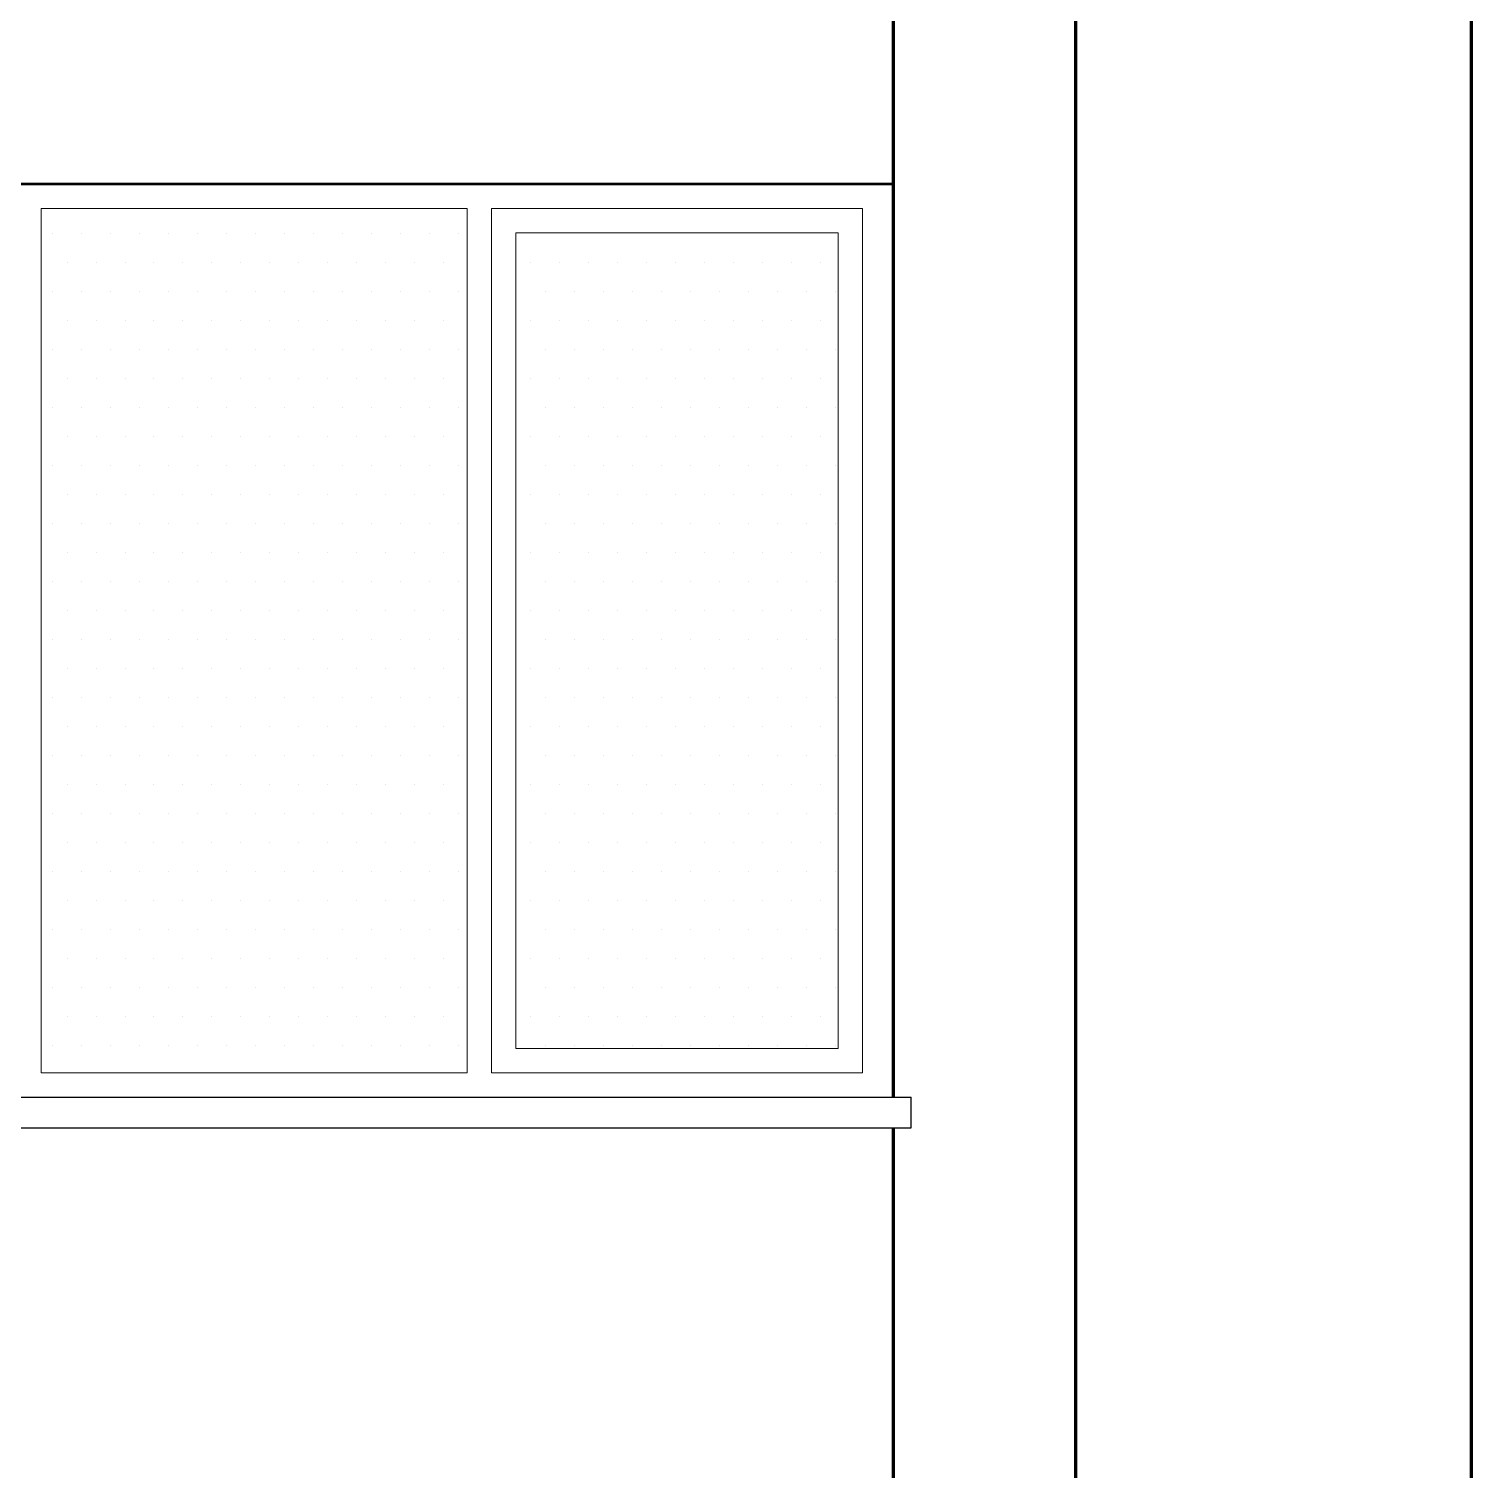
# Model space of a CAD drawing. Header units: millimetres. Extents: x 2016.56 to 2021.8, y 13721.83 to 13722.48.
# Drawn here: x 2020.6372 to 2020.6846, y 13722.04869 to 13722.09604 of the extents above; entities that cross this region are included whole.
import ezdxf

# ---------------------------------------------------------------- set-up
doc = ezdxf.new("R2010")
doc.units = ezdxf.units.MM
doc.layers.get('0').update_dxf_attribs({"lineweight": 20})
for name, color, linetype, lineweight in [('0.3', 150, 'Continuous', 30), ('0.5', 200, 'Continuous', 50), ('1.00', 232, 'Continuous', 100), ('1.2', 120, 'Continuous', 120), ('DUVAR', 4, 'Continuous', 40)]:
    doc.layers.add(name, color=color, linetype=linetype, lineweight=lineweight)

msp = doc.modelspace()

# ---------------------------------------------------------------- linework, layer by layer
for p, q in [((2020.637602, 13722.090138), (2020.637602, 13722.061738)), ((2020.651602, 13722.090138), (2020.637602, 13722.090138)), ((2020.651602, 13722.090138), (2020.651602, 13722.061738)), ((2020.664602, 13722.090138), (2020.652402, 13722.090138)), ((2020.652402, 13722.090138), (2020.652402, 13722.061738)), ((2020.664602, 13722.090138), (2020.664602, 13722.061738)), ((2020.653202, 13722.089338), (2020.663802, 13722.089338)), ((2020.653202, 13722.062538), (2020.653202, 13722.089338)), ((2020.663802, 13722.089338), (2020.663802, 13722.062538)), ((2020.663802, 13722.062538), (2020.653202, 13722.062538)), ((2020.637602, 13722.061738), (2020.651602, 13722.061738)), ((2020.652402, 13722.061738), (2020.664602, 13722.061738))]:
    msp.add_line(p, q)
at = {"layer": '0.3'}
for p, q in [((2020.623002, 13722.060938), (2020.666202, 13722.060938)), ((2020.666202, 13722.059938), (2020.666202, 13722.060938)), ((2020.623002, 13722.059938), (2020.666202, 13722.059938))]:
    msp.add_line(p, q, dxfattribs=at)
at = {"layer": '0.5'}
msp.add_line((2020.665602, 13722.090938), (2020.623602, 13722.090938), dxfattribs=at)
at = {"layer": '1.00'}
for p, q in [((2020.684602, 13722.397538), (2020.684602, 13721.978538)), ((2020.665602, 13722.104338), (2020.665602, 13722.060938)), ((2020.665602, 13722.059938), (2020.665602, 13722.044938))]:
    msp.add_line(p, q, dxfattribs=at)
at = {"layer": '1.2'}
msp.add_line((2020.671602, 13722.104338), (2020.671602, 13722.044938), dxfattribs=at)
at = {"layer": 'DUVAR'}
for p, q in [((2020.637981, 13722.089322), (2020.637981, 13722.089322)), ((2020.638933, 13722.089322), (2020.638933, 13722.089322)), ((2020.639886, 13722.089322), (2020.639886, 13722.089322)), ((2020.640838, 13722.089322), (2020.640838, 13722.089322)), ((2020.641791, 13722.089322), (2020.641791, 13722.089322)), ((2020.642743, 13722.089322), (2020.642743, 13722.089322)), ((2020.643696, 13722.089322), (2020.643696, 13722.089322)), ((2020.644648, 13722.089322), (2020.644648, 13722.089322)), ((2020.645601, 13722.089322), (2020.645601, 13722.089322)), ((2020.646553, 13722.089322), (2020.646553, 13722.089322)), ((2020.647506, 13722.089322), (2020.647506, 13722.089322)), ((2020.648458, 13722.089322), (2020.648458, 13722.089322)), ((2020.649411, 13722.089322), (2020.649411, 13722.089322)), ((2020.650363, 13722.089322), (2020.650363, 13722.089322)), ((2020.651316, 13722.089322), (2020.651316, 13722.089322)), ((2020.653221, 13722.089322), (2020.653221, 13722.089322)), ((2020.654173, 13722.089322), (2020.654173, 13722.089322)), ((2020.655126, 13722.089322), (2020.655126, 13722.089322)), ((2020.656078, 13722.089322), (2020.656078, 13722.089322)), ((2020.657031, 13722.089322), (2020.657031, 13722.089322)), ((2020.657983, 13722.089322), (2020.657983, 13722.089322)), ((2020.658936, 13722.089322), (2020.658936, 13722.089322)), ((2020.659888, 13722.089322), (2020.659888, 13722.089322)), ((2020.660841, 13722.089322), (2020.660841, 13722.089322)), ((2020.661793, 13722.089322), (2020.661793, 13722.089322)), ((2020.662746, 13722.089322), (2020.662746, 13722.089322)), ((2020.663698, 13722.089322), (2020.663698, 13722.089322)), ((2020.638457, 13722.088369), (2020.638457, 13722.088369)), ((2020.639409, 13722.088369), (2020.639409, 13722.088369)), ((2020.640362, 13722.088369), (2020.640362, 13722.088369)), ((2020.641314, 13722.088369), (2020.641314, 13722.088369)), ((2020.642267, 13722.088369), (2020.642267, 13722.088369)), ((2020.643219, 13722.088369), (2020.643219, 13722.088369)), ((2020.644172, 13722.088369), (2020.644172, 13722.088369)), ((2020.645124, 13722.088369), (2020.645124, 13722.088369)), ((2020.646077, 13722.088369), (2020.646077, 13722.088369)), ((2020.647029, 13722.088369), (2020.647029, 13722.088369)), ((2020.647982, 13722.088369), (2020.647982, 13722.088369)), ((2020.648934, 13722.088369), (2020.648934, 13722.088369)), ((2020.649887, 13722.088369), (2020.649887, 13722.088369)), ((2020.650839, 13722.088369), (2020.650839, 13722.088369)), ((2020.653697, 13722.088369), (2020.653697, 13722.088369)), ((2020.654649, 13722.088369), (2020.654649, 13722.088369)), ((2020.655602, 13722.088369), (2020.655602, 13722.088369)), ((2020.656554, 13722.088369), (2020.656554, 13722.088369)), ((2020.657507, 13722.088369), (2020.657507, 13722.088369)), ((2020.658459, 13722.088369), (2020.658459, 13722.088369)), ((2020.659412, 13722.088369), (2020.659412, 13722.088369)), ((2020.660364, 13722.088369), (2020.660364, 13722.088369)), ((2020.661317, 13722.088369), (2020.661317, 13722.088369)), ((2020.662269, 13722.088369), (2020.662269, 13722.088369)), ((2020.663222, 13722.088369), (2020.663222, 13722.088369)), ((2020.637981, 13722.087417), (2020.637981, 13722.087417)), ((2020.638933, 13722.087417), (2020.638933, 13722.087417)), ((2020.639886, 13722.087417), (2020.639886, 13722.087417)), ((2020.640838, 13722.087417), (2020.640838, 13722.087417)), ((2020.641791, 13722.087417), (2020.641791, 13722.087417)), ((2020.642743, 13722.087417), (2020.642743, 13722.087417)), ((2020.643696, 13722.087417), (2020.643696, 13722.087417)), ((2020.644648, 13722.087417), (2020.644648, 13722.087417)), ((2020.645601, 13722.087417), (2020.645601, 13722.087417)), ((2020.646553, 13722.087417), (2020.646553, 13722.087417)), ((2020.647506, 13722.087417), (2020.647506, 13722.087417)), ((2020.648458, 13722.087417), (2020.648458, 13722.087417)), ((2020.649411, 13722.087417), (2020.649411, 13722.087417)), ((2020.650363, 13722.087417), (2020.650363, 13722.087417)), ((2020.651316, 13722.087417), (2020.651316, 13722.087417)), ((2020.653221, 13722.087417), (2020.653221, 13722.087417)), ((2020.654173, 13722.087417), (2020.654173, 13722.087417)), ((2020.655126, 13722.087417), (2020.655126, 13722.087417)), ((2020.656078, 13722.087417), (2020.656078, 13722.087417)), ((2020.657031, 13722.087417), (2020.657031, 13722.087417)), ((2020.657983, 13722.087417), (2020.657983, 13722.087417)), ((2020.658936, 13722.087417), (2020.658936, 13722.087417)), ((2020.659888, 13722.087417), (2020.659888, 13722.087417)), ((2020.660841, 13722.087417), (2020.660841, 13722.087417)), ((2020.661793, 13722.087417), (2020.661793, 13722.087417)), ((2020.662746, 13722.087417), (2020.662746, 13722.087417)), ((2020.663698, 13722.087417), (2020.663698, 13722.087417)), ((2020.638457, 13722.086464), (2020.638457, 13722.086464)), ((2020.639409, 13722.086464), (2020.639409, 13722.086464)), ((2020.640362, 13722.086464), (2020.640362, 13722.086464)), ((2020.641314, 13722.086464), (2020.641314, 13722.086464)), ((2020.642267, 13722.086464), (2020.642267, 13722.086464)), ((2020.643219, 13722.086464), (2020.643219, 13722.086464)), ((2020.644172, 13722.086464), (2020.644172, 13722.086464)), ((2020.645124, 13722.086464), (2020.645124, 13722.086464)), ((2020.646077, 13722.086464), (2020.646077, 13722.086464)), ((2020.647029, 13722.086464), (2020.647029, 13722.086464)), ((2020.647982, 13722.086464), (2020.647982, 13722.086464)), ((2020.648934, 13722.086464), (2020.648934, 13722.086464)), ((2020.649887, 13722.086464), (2020.649887, 13722.086464)), ((2020.650839, 13722.086464), (2020.650839, 13722.086464)), ((2020.653697, 13722.086464), (2020.653697, 13722.086464)), ((2020.654649, 13722.086464), (2020.654649, 13722.086464)), ((2020.655602, 13722.086464), (2020.655602, 13722.086464)), ((2020.656554, 13722.086464), (2020.656554, 13722.086464)), ((2020.657507, 13722.086464), (2020.657507, 13722.086464)), ((2020.658459, 13722.086464), (2020.658459, 13722.086464)), ((2020.659412, 13722.086464), (2020.659412, 13722.086464)), ((2020.660364, 13722.086464), (2020.660364, 13722.086464)), ((2020.661317, 13722.086464), (2020.661317, 13722.086464)), ((2020.662269, 13722.086464), (2020.662269, 13722.086464)), ((2020.663222, 13722.086464), (2020.663222, 13722.086464)), ((2020.637981, 13722.085512), (2020.637981, 13722.085512)), ((2020.638933, 13722.085512), (2020.638933, 13722.085512)), ((2020.639886, 13722.085512), (2020.639886, 13722.085512)), ((2020.640838, 13722.085512), (2020.640838, 13722.085512)), ((2020.641791, 13722.085512), (2020.641791, 13722.085512)), ((2020.642743, 13722.085512), (2020.642743, 13722.085512)), ((2020.643696, 13722.085512), (2020.643696, 13722.085512)), ((2020.644648, 13722.085512), (2020.644648, 13722.085512)), ((2020.645601, 13722.085512), (2020.645601, 13722.085512)), ((2020.646553, 13722.085512), (2020.646553, 13722.085512)), ((2020.647506, 13722.085512), (2020.647506, 13722.085512)), ((2020.648458, 13722.085512), (2020.648458, 13722.085512)), ((2020.649411, 13722.085512), (2020.649411, 13722.085512)), ((2020.650363, 13722.085512), (2020.650363, 13722.085512)), ((2020.651316, 13722.085512), (2020.651316, 13722.085512)), ((2020.653221, 13722.085512), (2020.653221, 13722.085512)), ((2020.654173, 13722.085512), (2020.654173, 13722.085512)), ((2020.655126, 13722.085512), (2020.655126, 13722.085512)), ((2020.656078, 13722.085512), (2020.656078, 13722.085512)), ((2020.657031, 13722.085512), (2020.657031, 13722.085512)), ((2020.657983, 13722.085512), (2020.657983, 13722.085512)), ((2020.658936, 13722.085512), (2020.658936, 13722.085512)), ((2020.659888, 13722.085512), (2020.659888, 13722.085512)), ((2020.660841, 13722.085512), (2020.660841, 13722.085512)), ((2020.661793, 13722.085512), (2020.661793, 13722.085512)), ((2020.662746, 13722.085512), (2020.662746, 13722.085512)), ((2020.663698, 13722.085512), (2020.663698, 13722.085512)), ((2020.638457, 13722.084559), (2020.638457, 13722.084559)), ((2020.639409, 13722.084559), (2020.639409, 13722.084559)), ((2020.640362, 13722.084559), (2020.640362, 13722.084559)), ((2020.641314, 13722.084559), (2020.641314, 13722.084559)), ((2020.642267, 13722.084559), (2020.642267, 13722.084559)), ((2020.643219, 13722.084559), (2020.643219, 13722.084559)), ((2020.644172, 13722.084559), (2020.644172, 13722.084559)), ((2020.645124, 13722.084559), (2020.645124, 13722.084559)), ((2020.646077, 13722.084559), (2020.646077, 13722.084559)), ((2020.647029, 13722.084559), (2020.647029, 13722.084559)), ((2020.647982, 13722.084559), (2020.647982, 13722.084559)), ((2020.648934, 13722.084559), (2020.648934, 13722.084559)), ((2020.649887, 13722.084559), (2020.649887, 13722.084559)), ((2020.650839, 13722.084559), (2020.650839, 13722.084559)), ((2020.653697, 13722.084559), (2020.653697, 13722.084559)), ((2020.654649, 13722.084559), (2020.654649, 13722.084559)), ((2020.655602, 13722.084559), (2020.655602, 13722.084559)), ((2020.656554, 13722.084559), (2020.656554, 13722.084559)), ((2020.657507, 13722.084559), (2020.657507, 13722.084559)), ((2020.658459, 13722.084559), (2020.658459, 13722.084559)), ((2020.659412, 13722.084559), (2020.659412, 13722.084559)), ((2020.660364, 13722.084559), (2020.660364, 13722.084559)), ((2020.661317, 13722.084559), (2020.661317, 13722.084559)), ((2020.662269, 13722.084559), (2020.662269, 13722.084559)), ((2020.663222, 13722.084559), (2020.663222, 13722.084559)), ((2020.637981, 13722.083607), (2020.637981, 13722.083607)), ((2020.638933, 13722.083607), (2020.638933, 13722.083607)), ((2020.639886, 13722.083607), (2020.639886, 13722.083607)), ((2020.640838, 13722.083607), (2020.640838, 13722.083607)), ((2020.641791, 13722.083607), (2020.641791, 13722.083607)), ((2020.642743, 13722.083607), (2020.642743, 13722.083607)), ((2020.643696, 13722.083607), (2020.643696, 13722.083607)), ((2020.644648, 13722.083607), (2020.644648, 13722.083607)), ((2020.645601, 13722.083607), (2020.645601, 13722.083607)), ((2020.646553, 13722.083607), (2020.646553, 13722.083607)), ((2020.647506, 13722.083607), (2020.647506, 13722.083607)), ((2020.648458, 13722.083607), (2020.648458, 13722.083607)), ((2020.649411, 13722.083607), (2020.649411, 13722.083607)), ((2020.650363, 13722.083607), (2020.650363, 13722.083607)), ((2020.651316, 13722.083607), (2020.651316, 13722.083607)), ((2020.653221, 13722.083607), (2020.653221, 13722.083607)), ((2020.654173, 13722.083607), (2020.654173, 13722.083607)), ((2020.655126, 13722.083607), (2020.655126, 13722.083607)), ((2020.656078, 13722.083607), (2020.656078, 13722.083607)), ((2020.657031, 13722.083607), (2020.657031, 13722.083607)), ((2020.657983, 13722.083607), (2020.657983, 13722.083607)), ((2020.658936, 13722.083607), (2020.658936, 13722.083607)), ((2020.659888, 13722.083607), (2020.659888, 13722.083607)), ((2020.660841, 13722.083607), (2020.660841, 13722.083607)), ((2020.661793, 13722.083607), (2020.661793, 13722.083607)), ((2020.662746, 13722.083607), (2020.662746, 13722.083607)), ((2020.663698, 13722.083607), (2020.663698, 13722.083607)), ((2020.638457, 13722.082654), (2020.638457, 13722.082654)), ((2020.639409, 13722.082654), (2020.639409, 13722.082654)), ((2020.640362, 13722.082654), (2020.640362, 13722.082654)), ((2020.641314, 13722.082654), (2020.641314, 13722.082654)), ((2020.642267, 13722.082654), (2020.642267, 13722.082654)), ((2020.643219, 13722.082654), (2020.643219, 13722.082654)), ((2020.644172, 13722.082654), (2020.644172, 13722.082654)), ((2020.645124, 13722.082654), (2020.645124, 13722.082654)), ((2020.646077, 13722.082654), (2020.646077, 13722.082654)), ((2020.647029, 13722.082654), (2020.647029, 13722.082654)), ((2020.647982, 13722.082654), (2020.647982, 13722.082654)), ((2020.648934, 13722.082654), (2020.648934, 13722.082654)), ((2020.649887, 13722.082654), (2020.649887, 13722.082654)), ((2020.650839, 13722.082654), (2020.650839, 13722.082654)), ((2020.653697, 13722.082654), (2020.653697, 13722.082654)), ((2020.654649, 13722.082654), (2020.654649, 13722.082654)), ((2020.655602, 13722.082654), (2020.655602, 13722.082654)), ((2020.656554, 13722.082654), (2020.656554, 13722.082654)), ((2020.657507, 13722.082654), (2020.657507, 13722.082654)), ((2020.658459, 13722.082654), (2020.658459, 13722.082654)), ((2020.659412, 13722.082654), (2020.659412, 13722.082654)), ((2020.660364, 13722.082654), (2020.660364, 13722.082654)), ((2020.661317, 13722.082654), (2020.661317, 13722.082654)), ((2020.662269, 13722.082654), (2020.662269, 13722.082654)), ((2020.663222, 13722.082654), (2020.663222, 13722.082654)), ((2020.637981, 13722.081702), (2020.637981, 13722.081702)), ((2020.638933, 13722.081702), (2020.638933, 13722.081702)), ((2020.639886, 13722.081702), (2020.639886, 13722.081702)), ((2020.640838, 13722.081702), (2020.640838, 13722.081702)), ((2020.641791, 13722.081702), (2020.641791, 13722.081702)), ((2020.642743, 13722.081702), (2020.642743, 13722.081702)), ((2020.643696, 13722.081702), (2020.643696, 13722.081702)), ((2020.644648, 13722.081702), (2020.644648, 13722.081702)), ((2020.645601, 13722.081702), (2020.645601, 13722.081702)), ((2020.646553, 13722.081702), (2020.646553, 13722.081702)), ((2020.647506, 13722.081702), (2020.647506, 13722.081702)), ((2020.648458, 13722.081702), (2020.648458, 13722.081702)), ((2020.649411, 13722.081702), (2020.649411, 13722.081702)), ((2020.650363, 13722.081702), (2020.650363, 13722.081702)), ((2020.651316, 13722.081702), (2020.651316, 13722.081702)), ((2020.653221, 13722.081702), (2020.653221, 13722.081702)), ((2020.654173, 13722.081702), (2020.654173, 13722.081702)), ((2020.655126, 13722.081702), (2020.655126, 13722.081702)), ((2020.656078, 13722.081702), (2020.656078, 13722.081702)), ((2020.657031, 13722.081702), (2020.657031, 13722.081702)), ((2020.657983, 13722.081702), (2020.657983, 13722.081702)), ((2020.658936, 13722.081702), (2020.658936, 13722.081702)), ((2020.659888, 13722.081702), (2020.659888, 13722.081702)), ((2020.660841, 13722.081702), (2020.660841, 13722.081702)), ((2020.661793, 13722.081702), (2020.661793, 13722.081702)), ((2020.662746, 13722.081702), (2020.662746, 13722.081702)), ((2020.663698, 13722.081702), (2020.663698, 13722.081702)), ((2020.638457, 13722.080749), (2020.638457, 13722.080749)), ((2020.639409, 13722.080749), (2020.639409, 13722.080749)), ((2020.640362, 13722.080749), (2020.640362, 13722.080749)), ((2020.641314, 13722.080749), (2020.641314, 13722.080749)), ((2020.642267, 13722.080749), (2020.642267, 13722.080749)), ((2020.643219, 13722.080749), (2020.643219, 13722.080749)), ((2020.644172, 13722.080749), (2020.644172, 13722.080749)), ((2020.645124, 13722.080749), (2020.645124, 13722.080749)), ((2020.646077, 13722.080749), (2020.646077, 13722.080749)), ((2020.647029, 13722.080749), (2020.647029, 13722.080749)), ((2020.647982, 13722.080749), (2020.647982, 13722.080749)), ((2020.648934, 13722.080749), (2020.648934, 13722.080749)), ((2020.649887, 13722.080749), (2020.649887, 13722.080749)), ((2020.650839, 13722.080749), (2020.650839, 13722.080749)), ((2020.653697, 13722.080749), (2020.653697, 13722.080749)), ((2020.654649, 13722.080749), (2020.654649, 13722.080749)), ((2020.655602, 13722.080749), (2020.655602, 13722.080749)), ((2020.656554, 13722.080749), (2020.656554, 13722.080749)), ((2020.657507, 13722.080749), (2020.657507, 13722.080749)), ((2020.658459, 13722.080749), (2020.658459, 13722.080749)), ((2020.659412, 13722.080749), (2020.659412, 13722.080749)), ((2020.660364, 13722.080749), (2020.660364, 13722.080749)), ((2020.661317, 13722.080749), (2020.661317, 13722.080749)), ((2020.662269, 13722.080749), (2020.662269, 13722.080749)), ((2020.663222, 13722.080749), (2020.663222, 13722.080749)), ((2020.637981, 13722.079797), (2020.637981, 13722.079797)), ((2020.638933, 13722.079797), (2020.638933, 13722.079797)), ((2020.639886, 13722.079797), (2020.639886, 13722.079797)), ((2020.640838, 13722.079797), (2020.640838, 13722.079797)), ((2020.641791, 13722.079797), (2020.641791, 13722.079797)), ((2020.642743, 13722.079797), (2020.642743, 13722.079797)), ((2020.643696, 13722.079797), (2020.643696, 13722.079797)), ((2020.644648, 13722.079797), (2020.644648, 13722.079797)), ((2020.645601, 13722.079797), (2020.645601, 13722.079797)), ((2020.646553, 13722.079797), (2020.646553, 13722.079797)), ((2020.647506, 13722.079797), (2020.647506, 13722.079797)), ((2020.648458, 13722.079797), (2020.648458, 13722.079797)), ((2020.649411, 13722.079797), (2020.649411, 13722.079797)), ((2020.650363, 13722.079797), (2020.650363, 13722.079797)), ((2020.651316, 13722.079797), (2020.651316, 13722.079797)), ((2020.653221, 13722.079797), (2020.653221, 13722.079797)), ((2020.654173, 13722.079797), (2020.654173, 13722.079797)), ((2020.655126, 13722.079797), (2020.655126, 13722.079797)), ((2020.656078, 13722.079797), (2020.656078, 13722.079797)), ((2020.657031, 13722.079797), (2020.657031, 13722.079797)), ((2020.657983, 13722.079797), (2020.657983, 13722.079797)), ((2020.658936, 13722.079797), (2020.658936, 13722.079797)), ((2020.659888, 13722.079797), (2020.659888, 13722.079797)), ((2020.660841, 13722.079797), (2020.660841, 13722.079797)), ((2020.661793, 13722.079797), (2020.661793, 13722.079797)), ((2020.662746, 13722.079797), (2020.662746, 13722.079797)), ((2020.663698, 13722.079797), (2020.663698, 13722.079797)), ((2020.638457, 13722.078844), (2020.638457, 13722.078844)), ((2020.639409, 13722.078844), (2020.639409, 13722.078844)), ((2020.640362, 13722.078844), (2020.640362, 13722.078844)), ((2020.641314, 13722.078844), (2020.641314, 13722.078844)), ((2020.642267, 13722.078844), (2020.642267, 13722.078844)), ((2020.643219, 13722.078844), (2020.643219, 13722.078844)), ((2020.644172, 13722.078844), (2020.644172, 13722.078844)), ((2020.645124, 13722.078844), (2020.645124, 13722.078844)), ((2020.646077, 13722.078844), (2020.646077, 13722.078844)), ((2020.647029, 13722.078844), (2020.647029, 13722.078844)), ((2020.647982, 13722.078844), (2020.647982, 13722.078844)), ((2020.648934, 13722.078844), (2020.648934, 13722.078844)), ((2020.649887, 13722.078844), (2020.649887, 13722.078844)), ((2020.650839, 13722.078844), (2020.650839, 13722.078844)), ((2020.653697, 13722.078844), (2020.653697, 13722.078844)), ((2020.654649, 13722.078844), (2020.654649, 13722.078844)), ((2020.655602, 13722.078844), (2020.655602, 13722.078844)), ((2020.656554, 13722.078844), (2020.656554, 13722.078844)), ((2020.657507, 13722.078844), (2020.657507, 13722.078844)), ((2020.658459, 13722.078844), (2020.658459, 13722.078844)), ((2020.659412, 13722.078844), (2020.659412, 13722.078844)), ((2020.660364, 13722.078844), (2020.660364, 13722.078844)), ((2020.661317, 13722.078844), (2020.661317, 13722.078844)), ((2020.662269, 13722.078844), (2020.662269, 13722.078844)), ((2020.663222, 13722.078844), (2020.663222, 13722.078844)), ((2020.637981, 13722.077892), (2020.637981, 13722.077892)), ((2020.638933, 13722.077892), (2020.638933, 13722.077892)), ((2020.639886, 13722.077892), (2020.639886, 13722.077892)), ((2020.640838, 13722.077892), (2020.640838, 13722.077892)), ((2020.641791, 13722.077892), (2020.641791, 13722.077892)), ((2020.642743, 13722.077892), (2020.642743, 13722.077892)), ((2020.643696, 13722.077892), (2020.643696, 13722.077892)), ((2020.644648, 13722.077892), (2020.644648, 13722.077892)), ((2020.645601, 13722.077892), (2020.645601, 13722.077892)), ((2020.646553, 13722.077892), (2020.646553, 13722.077892)), ((2020.647506, 13722.077892), (2020.647506, 13722.077892)), ((2020.648458, 13722.077892), (2020.648458, 13722.077892)), ((2020.649411, 13722.077892), (2020.649411, 13722.077892)), ((2020.650363, 13722.077892), (2020.650363, 13722.077892)), ((2020.651316, 13722.077892), (2020.651316, 13722.077892)), ((2020.653221, 13722.077892), (2020.653221, 13722.077892)), ((2020.654173, 13722.077892), (2020.654173, 13722.077892)), ((2020.655126, 13722.077892), (2020.655126, 13722.077892)), ((2020.656078, 13722.077892), (2020.656078, 13722.077892)), ((2020.657031, 13722.077892), (2020.657031, 13722.077892)), ((2020.657983, 13722.077892), (2020.657983, 13722.077892)), ((2020.658936, 13722.077892), (2020.658936, 13722.077892)), ((2020.659888, 13722.077892), (2020.659888, 13722.077892)), ((2020.660841, 13722.077892), (2020.660841, 13722.077892)), ((2020.661793, 13722.077892), (2020.661793, 13722.077892)), ((2020.662746, 13722.077892), (2020.662746, 13722.077892)), ((2020.663698, 13722.077892), (2020.663698, 13722.077892)), ((2020.638457, 13722.076939), (2020.638457, 13722.076939)), ((2020.639409, 13722.076939), (2020.639409, 13722.076939)), ((2020.640362, 13722.076939), (2020.640362, 13722.076939)), ((2020.641314, 13722.076939), (2020.641314, 13722.076939)), ((2020.642267, 13722.076939), (2020.642267, 13722.076939)), ((2020.643219, 13722.076939), (2020.643219, 13722.076939)), ((2020.644172, 13722.076939), (2020.644172, 13722.076939)), ((2020.645124, 13722.076939), (2020.645124, 13722.076939)), ((2020.646077, 13722.076939), (2020.646077, 13722.076939)), ((2020.647029, 13722.076939), (2020.647029, 13722.076939)), ((2020.647982, 13722.076939), (2020.647982, 13722.076939)), ((2020.648934, 13722.076939), (2020.648934, 13722.076939)), ((2020.649887, 13722.076939), (2020.649887, 13722.076939)), ((2020.650839, 13722.076939), (2020.650839, 13722.076939)), ((2020.653697, 13722.076939), (2020.653697, 13722.076939)), ((2020.654649, 13722.076939), (2020.654649, 13722.076939)), ((2020.655602, 13722.076939), (2020.655602, 13722.076939)), ((2020.656554, 13722.076939), (2020.656554, 13722.076939)), ((2020.657507, 13722.076939), (2020.657507, 13722.076939)), ((2020.658459, 13722.076939), (2020.658459, 13722.076939)), ((2020.659412, 13722.076939), (2020.659412, 13722.076939)), ((2020.660364, 13722.076939), (2020.660364, 13722.076939)), ((2020.661317, 13722.076939), (2020.661317, 13722.076939)), ((2020.662269, 13722.076939), (2020.662269, 13722.076939)), ((2020.663222, 13722.076939), (2020.663222, 13722.076939)), ((2020.637981, 13722.075987), (2020.637981, 13722.075987)), ((2020.638933, 13722.075987), (2020.638933, 13722.075987)), ((2020.639886, 13722.075987), (2020.639886, 13722.075987)), ((2020.640838, 13722.075987), (2020.640838, 13722.075987)), ((2020.641791, 13722.075987), (2020.641791, 13722.075987)), ((2020.642743, 13722.075987), (2020.642743, 13722.075987)), ((2020.643696, 13722.075987), (2020.643696, 13722.075987)), ((2020.644648, 13722.075987), (2020.644648, 13722.075987)), ((2020.645601, 13722.075987), (2020.645601, 13722.075987)), ((2020.646553, 13722.075987), (2020.646553, 13722.075987)), ((2020.647506, 13722.075987), (2020.647506, 13722.075987)), ((2020.648458, 13722.075987), (2020.648458, 13722.075987)), ((2020.649411, 13722.075987), (2020.649411, 13722.075987)), ((2020.650363, 13722.075987), (2020.650363, 13722.075987)), ((2020.651316, 13722.075987), (2020.651316, 13722.075987)), ((2020.653221, 13722.075987), (2020.653221, 13722.075987)), ((2020.654173, 13722.075987), (2020.654173, 13722.075987)), ((2020.655126, 13722.075987), (2020.655126, 13722.075987)), ((2020.656078, 13722.075987), (2020.656078, 13722.075987)), ((2020.657031, 13722.075987), (2020.657031, 13722.075987)), ((2020.657983, 13722.075987), (2020.657983, 13722.075987)), ((2020.658936, 13722.075987), (2020.658936, 13722.075987)), ((2020.659888, 13722.075987), (2020.659888, 13722.075987)), ((2020.660841, 13722.075987), (2020.660841, 13722.075987)), ((2020.661793, 13722.075987), (2020.661793, 13722.075987)), ((2020.662746, 13722.075987), (2020.662746, 13722.075987)), ((2020.663698, 13722.075987), (2020.663698, 13722.075987)), ((2020.638457, 13722.075034), (2020.638457, 13722.075034)), ((2020.639409, 13722.075034), (2020.639409, 13722.075034)), ((2020.640362, 13722.075034), (2020.640362, 13722.075034)), ((2020.641314, 13722.075034), (2020.641314, 13722.075034)), ((2020.642267, 13722.075034), (2020.642267, 13722.075034)), ((2020.643219, 13722.075034), (2020.643219, 13722.075034)), ((2020.644172, 13722.075034), (2020.644172, 13722.075034)), ((2020.645124, 13722.075034), (2020.645124, 13722.075034)), ((2020.646077, 13722.075034), (2020.646077, 13722.075034)), ((2020.647029, 13722.075034), (2020.647029, 13722.075034)), ((2020.647982, 13722.075034), (2020.647982, 13722.075034)), ((2020.648934, 13722.075034), (2020.648934, 13722.075034)), ((2020.649887, 13722.075034), (2020.649887, 13722.075034)), ((2020.650839, 13722.075034), (2020.650839, 13722.075034)), ((2020.653697, 13722.075034), (2020.653697, 13722.075034)), ((2020.654649, 13722.075034), (2020.654649, 13722.075034)), ((2020.655602, 13722.075034), (2020.655602, 13722.075034)), ((2020.656554, 13722.075034), (2020.656554, 13722.075034)), ((2020.657507, 13722.075034), (2020.657507, 13722.075034)), ((2020.658459, 13722.075034), (2020.658459, 13722.075034)), ((2020.659412, 13722.075034), (2020.659412, 13722.075034)), ((2020.660364, 13722.075034), (2020.660364, 13722.075034)), ((2020.661317, 13722.075034), (2020.661317, 13722.075034)), ((2020.662269, 13722.075034), (2020.662269, 13722.075034)), ((2020.663222, 13722.075034), (2020.663222, 13722.075034)), ((2020.637981, 13722.074082), (2020.637981, 13722.074082)), ((2020.638933, 13722.074082), (2020.638933, 13722.074082)), ((2020.639886, 13722.074082), (2020.639886, 13722.074082)), ((2020.640838, 13722.074082), (2020.640838, 13722.074082)), ((2020.641791, 13722.074082), (2020.641791, 13722.074082)), ((2020.642743, 13722.074082), (2020.642743, 13722.074082)), ((2020.643696, 13722.074082), (2020.643696, 13722.074082)), ((2020.644648, 13722.074082), (2020.644648, 13722.074082)), ((2020.645601, 13722.074082), (2020.645601, 13722.074082)), ((2020.646553, 13722.074082), (2020.646553, 13722.074082)), ((2020.647506, 13722.074082), (2020.647506, 13722.074082)), ((2020.648458, 13722.074082), (2020.648458, 13722.074082)), ((2020.649411, 13722.074082), (2020.649411, 13722.074082)), ((2020.650363, 13722.074082), (2020.650363, 13722.074082)), ((2020.651316, 13722.074082), (2020.651316, 13722.074082)), ((2020.653221, 13722.074082), (2020.653221, 13722.074082)), ((2020.654173, 13722.074082), (2020.654173, 13722.074082)), ((2020.655126, 13722.074082), (2020.655126, 13722.074082)), ((2020.656078, 13722.074082), (2020.656078, 13722.074082)), ((2020.657031, 13722.074082), (2020.657031, 13722.074082)), ((2020.657983, 13722.074082), (2020.657983, 13722.074082)), ((2020.658936, 13722.074082), (2020.658936, 13722.074082)), ((2020.659888, 13722.074082), (2020.659888, 13722.074082)), ((2020.660841, 13722.074082), (2020.660841, 13722.074082)), ((2020.661793, 13722.074082), (2020.661793, 13722.074082)), ((2020.662746, 13722.074082), (2020.662746, 13722.074082)), ((2020.663698, 13722.074082), (2020.663698, 13722.074082)), ((2020.638457, 13722.073129), (2020.638457, 13722.073129)), ((2020.639409, 13722.073129), (2020.639409, 13722.073129)), ((2020.640362, 13722.073129), (2020.640362, 13722.073129)), ((2020.641314, 13722.073129), (2020.641314, 13722.073129)), ((2020.642267, 13722.073129), (2020.642267, 13722.073129)), ((2020.643219, 13722.073129), (2020.643219, 13722.073129)), ((2020.644172, 13722.073129), (2020.644172, 13722.073129)), ((2020.645124, 13722.073129), (2020.645124, 13722.073129)), ((2020.646077, 13722.073129), (2020.646077, 13722.073129)), ((2020.647029, 13722.073129), (2020.647029, 13722.073129)), ((2020.647982, 13722.073129), (2020.647982, 13722.073129)), ((2020.648934, 13722.073129), (2020.648934, 13722.073129)), ((2020.649887, 13722.073129), (2020.649887, 13722.073129)), ((2020.650839, 13722.073129), (2020.650839, 13722.073129)), ((2020.653697, 13722.073129), (2020.653697, 13722.073129)), ((2020.654649, 13722.073129), (2020.654649, 13722.073129)), ((2020.655602, 13722.073129), (2020.655602, 13722.073129)), ((2020.656554, 13722.073129), (2020.656554, 13722.073129)), ((2020.657507, 13722.073129), (2020.657507, 13722.073129)), ((2020.658459, 13722.073129), (2020.658459, 13722.073129)), ((2020.659412, 13722.073129), (2020.659412, 13722.073129)), ((2020.660364, 13722.073129), (2020.660364, 13722.073129)), ((2020.661317, 13722.073129), (2020.661317, 13722.073129)), ((2020.662269, 13722.073129), (2020.662269, 13722.073129)), ((2020.663222, 13722.073129), (2020.663222, 13722.073129)), ((2020.637981, 13722.072177), (2020.637981, 13722.072177)), ((2020.638933, 13722.072177), (2020.638933, 13722.072177)), ((2020.639886, 13722.072177), (2020.639886, 13722.072177)), ((2020.640838, 13722.072177), (2020.640838, 13722.072177)), ((2020.641791, 13722.072177), (2020.641791, 13722.072177)), ((2020.642743, 13722.072177), (2020.642743, 13722.072177)), ((2020.643696, 13722.072177), (2020.643696, 13722.072177)), ((2020.644648, 13722.072177), (2020.644648, 13722.072177)), ((2020.645601, 13722.072177), (2020.645601, 13722.072177)), ((2020.646553, 13722.072177), (2020.646553, 13722.072177)), ((2020.647506, 13722.072177), (2020.647506, 13722.072177)), ((2020.648458, 13722.072177), (2020.648458, 13722.072177)), ((2020.649411, 13722.072177), (2020.649411, 13722.072177)), ((2020.650363, 13722.072177), (2020.650363, 13722.072177)), ((2020.651316, 13722.072177), (2020.651316, 13722.072177)), ((2020.653221, 13722.072177), (2020.653221, 13722.072177)), ((2020.654173, 13722.072177), (2020.654173, 13722.072177)), ((2020.655126, 13722.072177), (2020.655126, 13722.072177)), ((2020.656078, 13722.072177), (2020.656078, 13722.072177)), ((2020.657031, 13722.072177), (2020.657031, 13722.072177)), ((2020.657983, 13722.072177), (2020.657983, 13722.072177)), ((2020.658936, 13722.072177), (2020.658936, 13722.072177)), ((2020.659888, 13722.072177), (2020.659888, 13722.072177)), ((2020.660841, 13722.072177), (2020.660841, 13722.072177)), ((2020.661793, 13722.072177), (2020.661793, 13722.072177)), ((2020.662746, 13722.072177), (2020.662746, 13722.072177)), ((2020.663698, 13722.072177), (2020.663698, 13722.072177)), ((2020.638457, 13722.071224), (2020.638457, 13722.071224)), ((2020.639409, 13722.071224), (2020.639409, 13722.071224)), ((2020.640362, 13722.071224), (2020.640362, 13722.071224)), ((2020.641314, 13722.071224), (2020.641314, 13722.071224)), ((2020.642267, 13722.071224), (2020.642267, 13722.071224)), ((2020.643219, 13722.071224), (2020.643219, 13722.071224)), ((2020.644172, 13722.071224), (2020.644172, 13722.071224)), ((2020.645124, 13722.071224), (2020.645124, 13722.071224)), ((2020.646077, 13722.071224), (2020.646077, 13722.071224)), ((2020.647029, 13722.071224), (2020.647029, 13722.071224)), ((2020.647982, 13722.071224), (2020.647982, 13722.071224)), ((2020.648934, 13722.071224), (2020.648934, 13722.071224)), ((2020.649887, 13722.071224), (2020.649887, 13722.071224)), ((2020.650839, 13722.071224), (2020.650839, 13722.071224)), ((2020.653697, 13722.071224), (2020.653697, 13722.071224)), ((2020.654649, 13722.071224), (2020.654649, 13722.071224)), ((2020.655602, 13722.071224), (2020.655602, 13722.071224)), ((2020.656554, 13722.071224), (2020.656554, 13722.071224)), ((2020.657507, 13722.071224), (2020.657507, 13722.071224)), ((2020.658459, 13722.071224), (2020.658459, 13722.071224)), ((2020.659412, 13722.071224), (2020.659412, 13722.071224)), ((2020.660364, 13722.071224), (2020.660364, 13722.071224)), ((2020.661317, 13722.071224), (2020.661317, 13722.071224)), ((2020.662269, 13722.071224), (2020.662269, 13722.071224)), ((2020.663222, 13722.071224), (2020.663222, 13722.071224)), ((2020.637981, 13722.070272), (2020.637981, 13722.070272)), ((2020.638933, 13722.070272), (2020.638933, 13722.070272)), ((2020.639886, 13722.070272), (2020.639886, 13722.070272)), ((2020.640838, 13722.070272), (2020.640838, 13722.070272)), ((2020.641791, 13722.070272), (2020.641791, 13722.070272)), ((2020.642743, 13722.070272), (2020.642743, 13722.070272)), ((2020.643696, 13722.070272), (2020.643696, 13722.070272)), ((2020.644648, 13722.070272), (2020.644648, 13722.070272)), ((2020.645601, 13722.070272), (2020.645601, 13722.070272)), ((2020.646553, 13722.070272), (2020.646553, 13722.070272)), ((2020.647506, 13722.070272), (2020.647506, 13722.070272)), ((2020.648458, 13722.070272), (2020.648458, 13722.070272)), ((2020.649411, 13722.070272), (2020.649411, 13722.070272)), ((2020.650363, 13722.070272), (2020.650363, 13722.070272)), ((2020.651316, 13722.070272), (2020.651316, 13722.070272)), ((2020.653221, 13722.070272), (2020.653221, 13722.070272)), ((2020.654173, 13722.070272), (2020.654173, 13722.070272)), ((2020.655126, 13722.070272), (2020.655126, 13722.070272)), ((2020.656078, 13722.070272), (2020.656078, 13722.070272)), ((2020.657031, 13722.070272), (2020.657031, 13722.070272)), ((2020.657983, 13722.070272), (2020.657983, 13722.070272)), ((2020.658936, 13722.070272), (2020.658936, 13722.070272)), ((2020.659888, 13722.070272), (2020.659888, 13722.070272)), ((2020.660841, 13722.070272), (2020.660841, 13722.070272)), ((2020.661793, 13722.070272), (2020.661793, 13722.070272)), ((2020.662746, 13722.070272), (2020.662746, 13722.070272)), ((2020.663698, 13722.070272), (2020.663698, 13722.070272)), ((2020.638457, 13722.069319), (2020.638457, 13722.069319)), ((2020.639409, 13722.069319), (2020.639409, 13722.069319)), ((2020.640362, 13722.069319), (2020.640362, 13722.069319)), ((2020.641314, 13722.069319), (2020.641314, 13722.069319)), ((2020.642267, 13722.069319), (2020.642267, 13722.069319)), ((2020.643219, 13722.069319), (2020.643219, 13722.069319)), ((2020.644172, 13722.069319), (2020.644172, 13722.069319)), ((2020.645124, 13722.069319), (2020.645124, 13722.069319)), ((2020.646077, 13722.069319), (2020.646077, 13722.069319)), ((2020.647029, 13722.069319), (2020.647029, 13722.069319)), ((2020.647982, 13722.069319), (2020.647982, 13722.069319)), ((2020.648934, 13722.069319), (2020.648934, 13722.069319)), ((2020.649887, 13722.069319), (2020.649887, 13722.069319)), ((2020.650839, 13722.069319), (2020.650839, 13722.069319)), ((2020.653697, 13722.069319), (2020.653697, 13722.069319)), ((2020.654649, 13722.069319), (2020.654649, 13722.069319)), ((2020.655602, 13722.069319), (2020.655602, 13722.069319)), ((2020.656554, 13722.069319), (2020.656554, 13722.069319)), ((2020.657507, 13722.069319), (2020.657507, 13722.069319)), ((2020.658459, 13722.069319), (2020.658459, 13722.069319)), ((2020.659412, 13722.069319), (2020.659412, 13722.069319)), ((2020.660364, 13722.069319), (2020.660364, 13722.069319)), ((2020.661317, 13722.069319), (2020.661317, 13722.069319)), ((2020.662269, 13722.069319), (2020.662269, 13722.069319)), ((2020.663222, 13722.069319), (2020.663222, 13722.069319)), ((2020.637981, 13722.068367), (2020.637981, 13722.068367)), ((2020.638933, 13722.068367), (2020.638933, 13722.068367)), ((2020.639886, 13722.068367), (2020.639886, 13722.068367)), ((2020.640838, 13722.068367), (2020.640838, 13722.068367)), ((2020.641791, 13722.068367), (2020.641791, 13722.068367)), ((2020.642743, 13722.068367), (2020.642743, 13722.068367)), ((2020.643696, 13722.068367), (2020.643696, 13722.068367)), ((2020.644648, 13722.068367), (2020.644648, 13722.068367)), ((2020.645601, 13722.068367), (2020.645601, 13722.068367)), ((2020.646553, 13722.068367), (2020.646553, 13722.068367)), ((2020.647506, 13722.068367), (2020.647506, 13722.068367)), ((2020.648458, 13722.068367), (2020.648458, 13722.068367)), ((2020.649411, 13722.068367), (2020.649411, 13722.068367)), ((2020.650363, 13722.068367), (2020.650363, 13722.068367)), ((2020.651316, 13722.068367), (2020.651316, 13722.068367)), ((2020.653221, 13722.068367), (2020.653221, 13722.068367)), ((2020.654173, 13722.068367), (2020.654173, 13722.068367)), ((2020.655126, 13722.068367), (2020.655126, 13722.068367)), ((2020.656078, 13722.068367), (2020.656078, 13722.068367)), ((2020.657031, 13722.068367), (2020.657031, 13722.068367)), ((2020.657983, 13722.068367), (2020.657983, 13722.068367)), ((2020.658936, 13722.068367), (2020.658936, 13722.068367)), ((2020.659888, 13722.068367), (2020.659888, 13722.068367)), ((2020.660841, 13722.068367), (2020.660841, 13722.068367)), ((2020.661793, 13722.068367), (2020.661793, 13722.068367)), ((2020.662746, 13722.068367), (2020.662746, 13722.068367)), ((2020.663698, 13722.068367), (2020.663698, 13722.068367)), ((2020.638457, 13722.067414), (2020.638457, 13722.067414)), ((2020.639409, 13722.067414), (2020.639409, 13722.067414)), ((2020.640362, 13722.067414), (2020.640362, 13722.067414)), ((2020.641314, 13722.067414), (2020.641314, 13722.067414)), ((2020.642267, 13722.067414), (2020.642267, 13722.067414)), ((2020.643219, 13722.067414), (2020.643219, 13722.067414)), ((2020.644172, 13722.067414), (2020.644172, 13722.067414)), ((2020.645124, 13722.067414), (2020.645124, 13722.067414)), ((2020.646077, 13722.067414), (2020.646077, 13722.067414)), ((2020.647029, 13722.067414), (2020.647029, 13722.067414)), ((2020.647982, 13722.067414), (2020.647982, 13722.067414)), ((2020.648934, 13722.067414), (2020.648934, 13722.067414)), ((2020.649887, 13722.067414), (2020.649887, 13722.067414)), ((2020.650839, 13722.067414), (2020.650839, 13722.067414)), ((2020.653697, 13722.067414), (2020.653697, 13722.067414)), ((2020.654649, 13722.067414), (2020.654649, 13722.067414)), ((2020.655602, 13722.067414), (2020.655602, 13722.067414)), ((2020.656554, 13722.067414), (2020.656554, 13722.067414)), ((2020.657507, 13722.067414), (2020.657507, 13722.067414)), ((2020.658459, 13722.067414), (2020.658459, 13722.067414)), ((2020.659412, 13722.067414), (2020.659412, 13722.067414)), ((2020.660364, 13722.067414), (2020.660364, 13722.067414)), ((2020.661317, 13722.067414), (2020.661317, 13722.067414)), ((2020.662269, 13722.067414), (2020.662269, 13722.067414)), ((2020.663222, 13722.067414), (2020.663222, 13722.067414)), ((2020.637981, 13722.066462), (2020.637981, 13722.066462)), ((2020.638933, 13722.066462), (2020.638933, 13722.066462)), ((2020.639886, 13722.066462), (2020.639886, 13722.066462)), ((2020.640838, 13722.066462), (2020.640838, 13722.066462)), ((2020.641791, 13722.066462), (2020.641791, 13722.066462)), ((2020.642743, 13722.066462), (2020.642743, 13722.066462)), ((2020.643696, 13722.066462), (2020.643696, 13722.066462)), ((2020.644648, 13722.066462), (2020.644648, 13722.066462)), ((2020.645601, 13722.066462), (2020.645601, 13722.066462)), ((2020.646553, 13722.066462), (2020.646553, 13722.066462)), ((2020.647506, 13722.066462), (2020.647506, 13722.066462)), ((2020.648458, 13722.066462), (2020.648458, 13722.066462)), ((2020.649411, 13722.066462), (2020.649411, 13722.066462)), ((2020.650363, 13722.066462), (2020.650363, 13722.066462)), ((2020.651316, 13722.066462), (2020.651316, 13722.066462)), ((2020.653221, 13722.066462), (2020.653221, 13722.066462)), ((2020.654173, 13722.066462), (2020.654173, 13722.066462)), ((2020.655126, 13722.066462), (2020.655126, 13722.066462)), ((2020.656078, 13722.066462), (2020.656078, 13722.066462)), ((2020.657031, 13722.066462), (2020.657031, 13722.066462)), ((2020.657983, 13722.066462), (2020.657983, 13722.066462)), ((2020.658936, 13722.066462), (2020.658936, 13722.066462)), ((2020.659888, 13722.066462), (2020.659888, 13722.066462)), ((2020.660841, 13722.066462), (2020.660841, 13722.066462)), ((2020.661793, 13722.066462), (2020.661793, 13722.066462)), ((2020.662746, 13722.066462), (2020.662746, 13722.066462)), ((2020.663698, 13722.066462), (2020.663698, 13722.066462)), ((2020.638457, 13722.065509), (2020.638457, 13722.065509)), ((2020.639409, 13722.065509), (2020.639409, 13722.065509)), ((2020.640362, 13722.065509), (2020.640362, 13722.065509)), ((2020.641314, 13722.065509), (2020.641314, 13722.065509)), ((2020.642267, 13722.065509), (2020.642267, 13722.065509)), ((2020.643219, 13722.065509), (2020.643219, 13722.065509)), ((2020.644172, 13722.065509), (2020.644172, 13722.065509)), ((2020.645124, 13722.065509), (2020.645124, 13722.065509)), ((2020.646077, 13722.065509), (2020.646077, 13722.065509)), ((2020.647029, 13722.065509), (2020.647029, 13722.065509)), ((2020.647982, 13722.065509), (2020.647982, 13722.065509)), ((2020.648934, 13722.065509), (2020.648934, 13722.065509)), ((2020.649887, 13722.065509), (2020.649887, 13722.065509)), ((2020.650839, 13722.065509), (2020.650839, 13722.065509)), ((2020.653697, 13722.065509), (2020.653697, 13722.065509)), ((2020.654649, 13722.065509), (2020.654649, 13722.065509)), ((2020.655602, 13722.065509), (2020.655602, 13722.065509)), ((2020.656554, 13722.065509), (2020.656554, 13722.065509)), ((2020.657507, 13722.065509), (2020.657507, 13722.065509)), ((2020.658459, 13722.065509), (2020.658459, 13722.065509)), ((2020.659412, 13722.065509), (2020.659412, 13722.065509)), ((2020.660364, 13722.065509), (2020.660364, 13722.065509)), ((2020.661317, 13722.065509), (2020.661317, 13722.065509)), ((2020.662269, 13722.065509), (2020.662269, 13722.065509)), ((2020.663222, 13722.065509), (2020.663222, 13722.065509)), ((2020.637981, 13722.064557), (2020.637981, 13722.064557)), ((2020.638933, 13722.064557), (2020.638933, 13722.064557)), ((2020.639886, 13722.064557), (2020.639886, 13722.064557)), ((2020.640838, 13722.064557), (2020.640838, 13722.064557)), ((2020.641791, 13722.064557), (2020.641791, 13722.064557)), ((2020.642743, 13722.064557), (2020.642743, 13722.064557)), ((2020.643696, 13722.064557), (2020.643696, 13722.064557)), ((2020.644648, 13722.064557), (2020.644648, 13722.064557)), ((2020.645601, 13722.064557), (2020.645601, 13722.064557)), ((2020.646553, 13722.064557), (2020.646553, 13722.064557)), ((2020.647506, 13722.064557), (2020.647506, 13722.064557)), ((2020.648458, 13722.064557), (2020.648458, 13722.064557)), ((2020.649411, 13722.064557), (2020.649411, 13722.064557)), ((2020.650363, 13722.064557), (2020.650363, 13722.064557)), ((2020.651316, 13722.064557), (2020.651316, 13722.064557)), ((2020.653221, 13722.064557), (2020.653221, 13722.064557)), ((2020.654173, 13722.064557), (2020.654173, 13722.064557)), ((2020.655126, 13722.064557), (2020.655126, 13722.064557)), ((2020.656078, 13722.064557), (2020.656078, 13722.064557)), ((2020.657031, 13722.064557), (2020.657031, 13722.064557)), ((2020.657983, 13722.064557), (2020.657983, 13722.064557)), ((2020.658936, 13722.064557), (2020.658936, 13722.064557)), ((2020.659888, 13722.064557), (2020.659888, 13722.064557)), ((2020.660841, 13722.064557), (2020.660841, 13722.064557)), ((2020.661793, 13722.064557), (2020.661793, 13722.064557)), ((2020.662746, 13722.064557), (2020.662746, 13722.064557)), ((2020.663698, 13722.064557), (2020.663698, 13722.064557)), ((2020.638457, 13722.063604), (2020.638457, 13722.063604)), ((2020.639409, 13722.063604), (2020.639409, 13722.063604)), ((2020.640362, 13722.063604), (2020.640362, 13722.063604)), ((2020.641314, 13722.063604), (2020.641314, 13722.063604)), ((2020.642267, 13722.063604), (2020.642267, 13722.063604)), ((2020.643219, 13722.063604), (2020.643219, 13722.063604)), ((2020.644172, 13722.063604), (2020.644172, 13722.063604)), ((2020.645124, 13722.063604), (2020.645124, 13722.063604)), ((2020.646077, 13722.063604), (2020.646077, 13722.063604)), ((2020.647029, 13722.063604), (2020.647029, 13722.063604)), ((2020.647982, 13722.063604), (2020.647982, 13722.063604)), ((2020.648934, 13722.063604), (2020.648934, 13722.063604)), ((2020.649887, 13722.063604), (2020.649887, 13722.063604)), ((2020.650839, 13722.063604), (2020.650839, 13722.063604)), ((2020.653697, 13722.063604), (2020.653697, 13722.063604)), ((2020.654649, 13722.063604), (2020.654649, 13722.063604)), ((2020.655602, 13722.063604), (2020.655602, 13722.063604)), ((2020.656554, 13722.063604), (2020.656554, 13722.063604)), ((2020.657507, 13722.063604), (2020.657507, 13722.063604)), ((2020.658459, 13722.063604), (2020.658459, 13722.063604)), ((2020.659412, 13722.063604), (2020.659412, 13722.063604)), ((2020.660364, 13722.063604), (2020.660364, 13722.063604)), ((2020.661317, 13722.063604), (2020.661317, 13722.063604)), ((2020.662269, 13722.063604), (2020.662269, 13722.063604)), ((2020.663222, 13722.063604), (2020.663222, 13722.063604)), ((2020.637981, 13722.062652), (2020.637981, 13722.062652)), ((2020.638933, 13722.062652), (2020.638933, 13722.062652)), ((2020.639886, 13722.062652), (2020.639886, 13722.062652)), ((2020.640838, 13722.062652), (2020.640838, 13722.062652)), ((2020.641791, 13722.062652), (2020.641791, 13722.062652)), ((2020.642743, 13722.062652), (2020.642743, 13722.062652)), ((2020.643696, 13722.062652), (2020.643696, 13722.062652)), ((2020.644648, 13722.062652), (2020.644648, 13722.062652)), ((2020.645601, 13722.062652), (2020.645601, 13722.062652)), ((2020.646553, 13722.062652), (2020.646553, 13722.062652)), ((2020.647506, 13722.062652), (2020.647506, 13722.062652)), ((2020.648458, 13722.062652), (2020.648458, 13722.062652)), ((2020.649411, 13722.062652), (2020.649411, 13722.062652)), ((2020.650363, 13722.062652), (2020.650363, 13722.062652)), ((2020.651316, 13722.062652), (2020.651316, 13722.062652)), ((2020.653221, 13722.062652), (2020.653221, 13722.062652)), ((2020.654173, 13722.062652), (2020.654173, 13722.062652)), ((2020.655126, 13722.062652), (2020.655126, 13722.062652)), ((2020.656078, 13722.062652), (2020.656078, 13722.062652)), ((2020.657031, 13722.062652), (2020.657031, 13722.062652)), ((2020.657983, 13722.062652), (2020.657983, 13722.062652)), ((2020.658936, 13722.062652), (2020.658936, 13722.062652)), ((2020.659888, 13722.062652), (2020.659888, 13722.062652)), ((2020.660841, 13722.062652), (2020.660841, 13722.062652)), ((2020.661793, 13722.062652), (2020.661793, 13722.062652)), ((2020.662746, 13722.062652), (2020.662746, 13722.062652)), ((2020.663698, 13722.062652), (2020.663698, 13722.062652))]:
    msp.add_line(p, q, dxfattribs=at)

doc.saveas('drawing.dxf')
